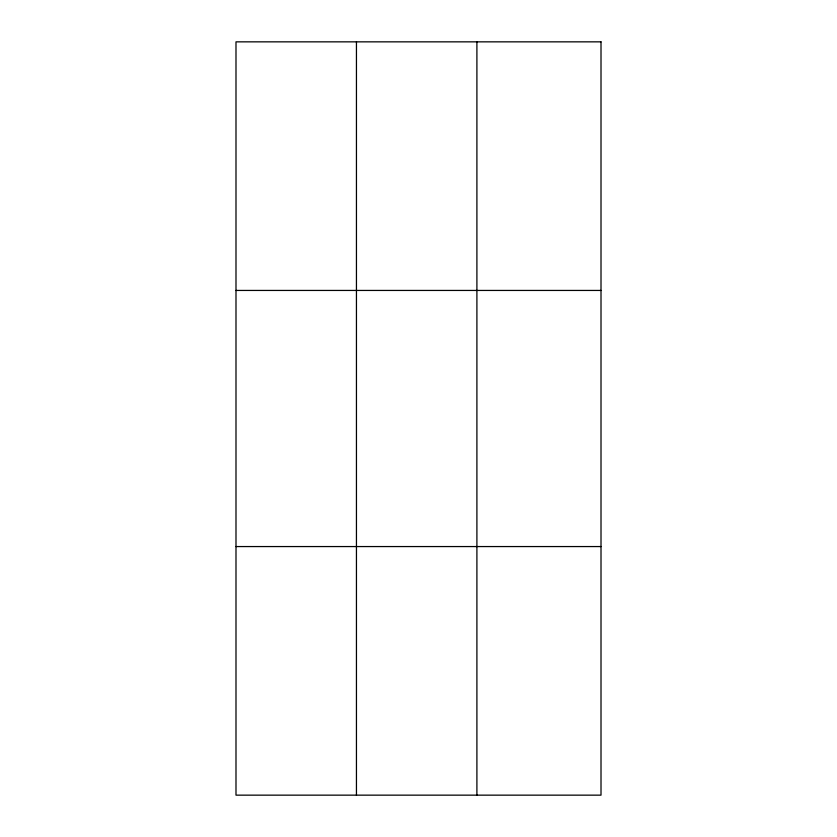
<?xml version="1.0" encoding="UTF-8"?>
<svg xmlns="http://www.w3.org/2000/svg" width="837" height="837" viewBox="0 0 837 837"><rect width="100%" height="100%" fill="white"/><g stroke="black" fill="none" stroke-linecap="round" stroke-linejoin="round"><path stroke-width="1.26" d="M356.447 795.15L356.447 41.85M476.902 795.15L476.902 41.85M235.992 290.439L601.008 290.439M235.992 546.561L601.008 546.561M601.008 41.85L601.008 795.15L235.992 795.15L235.992 41.85L601.008 41.85"/></g></svg>
